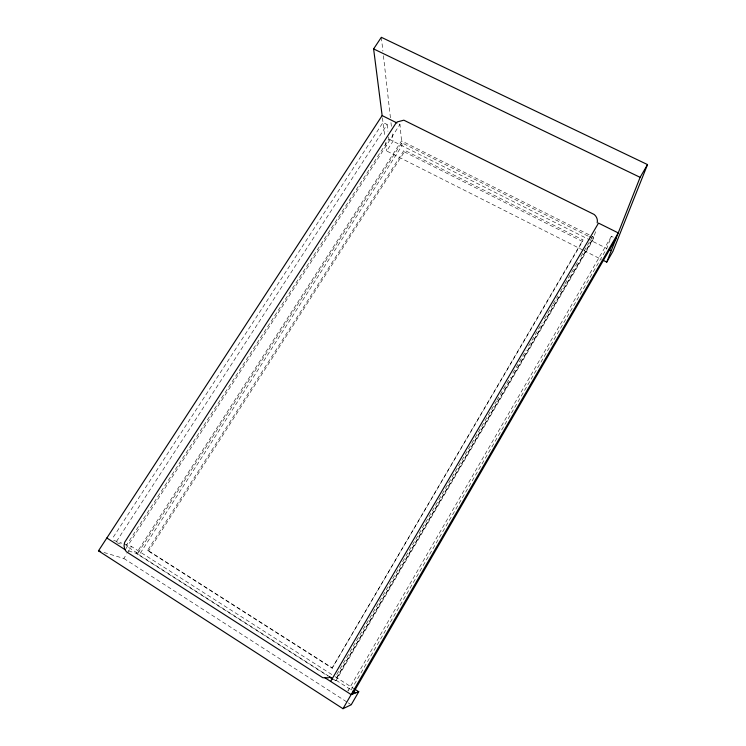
<?xml version="1.0" encoding="UTF-8"?>
<svg xmlns="http://www.w3.org/2000/svg" width="746" height="746" viewBox="0 0 746 746"><rect width="100%" height="100%" fill="white"/><g stroke="black" fill="none" stroke-linecap="round" stroke-linejoin="round"><path stroke-width="0.56" stroke-dasharray="3.73 2.8" d="M582.486 241.49L582.971 239.932L404.192 150.086L147.512 550.473L332.119 668.164L582.486 241.49L404.36 151.904L404.192 150.086M595.578 231.726L592.361 241.219L336.185 680.305L334.926 680.557L593.751 237.116L401.544 140.891L136.257 553.392L328.081 676.174M611.403 236.296L347.86 690.973L351.161 689.882L606.778 248.455L611.403 236.296L613.24 237.209M336.772 674.552L496.36 401.292M496.939 400.294L510.441 377.187M512.782 373.168L526.275 350.06M528.625 346.041L542.118 322.934M544.468 318.915L552.683 304.853M553.262 303.846L557.961 295.817M560.302 291.798L564.414 284.767M565.002 283.76L574.97 266.676M575.558 265.679L578.495 260.652M580.845 256.633L592.576 236.538M332.119 668.164L582.971 239.932M128.508 550.846L139.483 554.455L402.01 145.703L399.959 124.442L397.982 123.463M147.512 550.473L148.706 550.893L404.36 151.904M103.983 552.488L123.808 558.446L126.764 553.858M127.361 552.935L131.501 546.51L334.255 676.09M582.859 250.059L386.661 151L393.058 141.087L392.014 131.856M388.629 136.882L388.908 139.129L126.009 545.83L139.483 554.455M125.822 548.776L399.959 124.442M116.525 541.4L387.146 124.507L383.015 122.447L112.282 538.677M116.908 542.724L122.969 544.794M113.69 540.365L121.878 543.191M124.013 543.927L131.501 546.51M588.016 236.081L401.721 142.728L137.488 553.793L328.548 676.072M589.051 236.594L593.219 238.683L335.411 680.464L333.453 679.205M388.908 139.129L606.778 248.455M583.904 250.581L601.546 259.496M148.706 550.893L332.613 668.118M335.234 676.715L353.846 688.605M336.185 680.305L351.161 689.882M123.808 558.446L347.3 702.247M348.279 702.872L351.217 704.765M382.428 117.877L384.889 137.115M385.57 142.458L386.661 151M387.146 124.507L387.957 131.249M381.337 37.3L382.903 51.138M383.425 55.754L390.456 118.017M390.979 122.633L391.491 127.249"/><path stroke-width="1.12" d="M597.192 222.812C597.938 219.678 596.623 216.508 594.198 214.484L403.856 120.181L397.04 121.98M603.626 260.54L606.74 262.116L640.115 177.334L647.519 164.586L381.337 37.3L373.615 48.919L382.139 115.583L98.481 550.828L342.992 708.7L351.217 704.765L358.742 691.738L354.826 689.229M647.519 164.586L612.923 251.402L606.74 262.116M342.992 708.7L618.238 232.911L598.506 223.101L330.627 681.434M352.634 694.032L616 238.58M396.117 122.876L124.675 542.277L124.05 545.652L124.629 548.944L126.335 551.723L322.804 677.713L328.51 677.806M358.742 691.738L351.152 694.591L324.762 677.666M98.481 550.828L100.682 551.49M373.615 48.919L640.115 177.334M382.139 115.583L396.993 122.969M609.454 249.789L611.235 250.684M353.007 691.066L355.786 692.847M329.527 676.697L332.474 678.58M329.061 676.799L332.977 679.308M106.846 537.997L125.188 549.755"/></g></svg>
